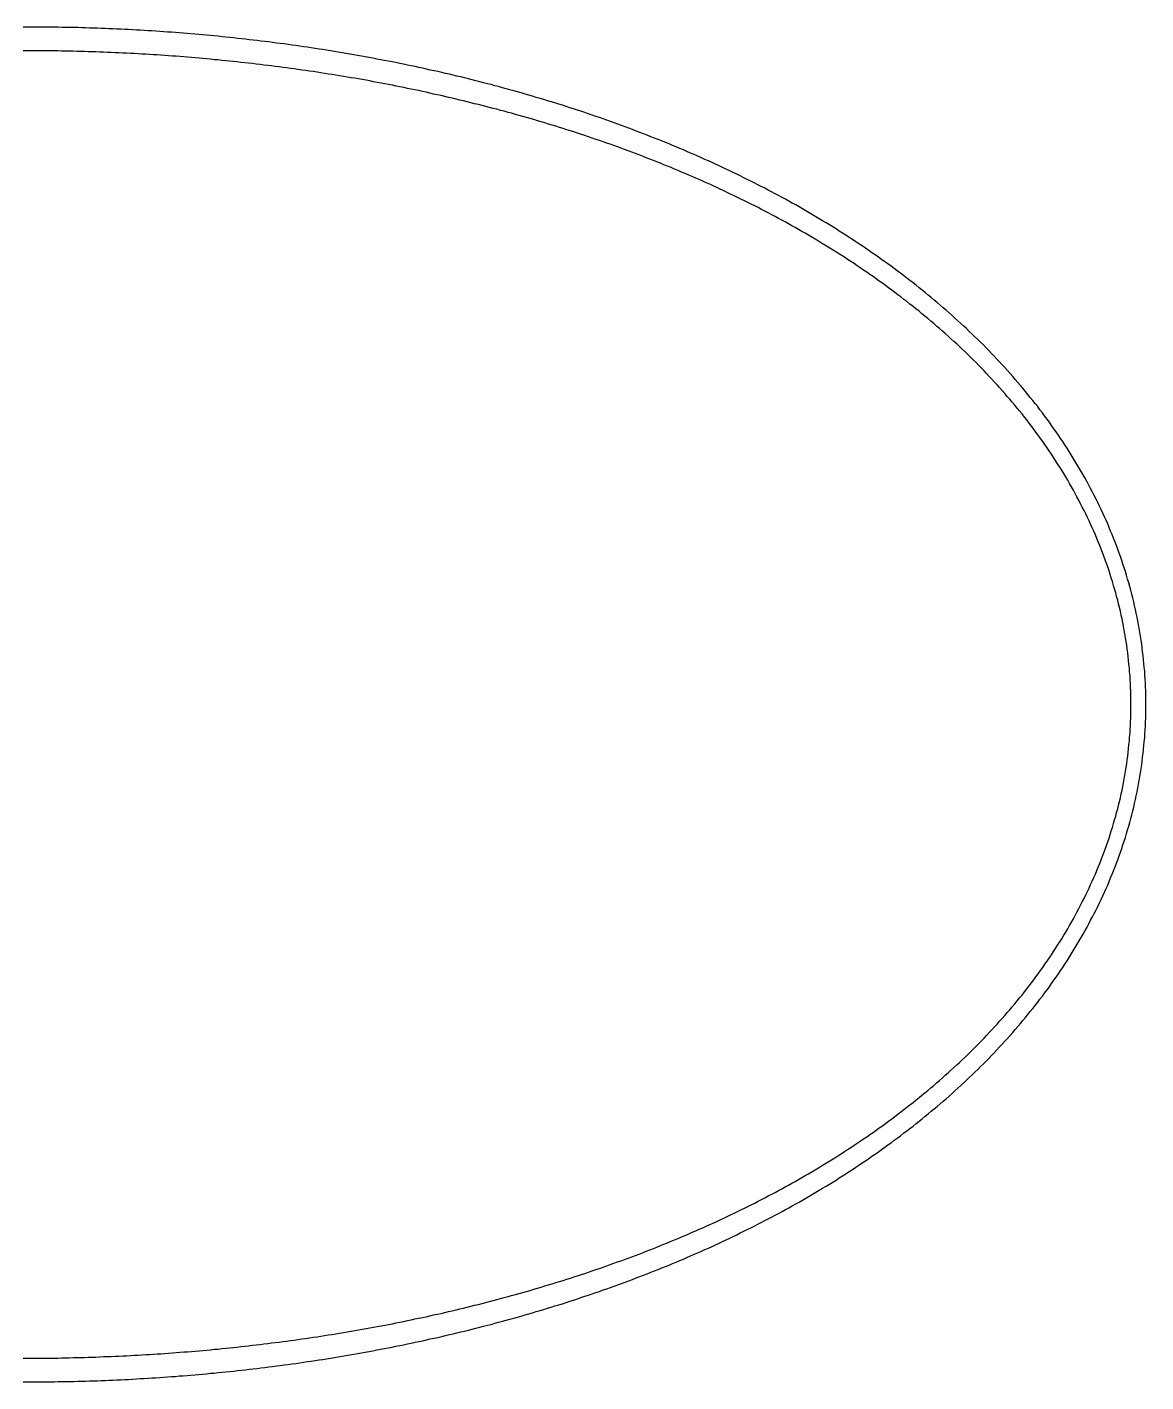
# Model space of a CAD drawing. Header units: millimetres. Extents: x 0 to 3800, y -67 to 2530.
# Drawn here: x 3408.11 to 3416.45, y 901.01 to 911.11 of the extents above; entities that cross this region are included whole.
import ezdxf

# ---------------------------------------------------------------- set-up
doc = ezdxf.new("R2010")
doc.units = ezdxf.units.MM
doc.layers.add('내부선 및 부속', color=4, linetype='Continuous')

msp = doc.modelspace()

# ---------------------------------------------------------------- linework, layer by layer
at = {"layer": '내부선 및 부속', "linetype": 'Continuous', "flags": 128}
for points in [[(3408.105, 911.112), (3408.076, 911.112)], [(3408.105, 901.012), (3408.134, 901.012), (3408.164, 901.012), (3408.193, 901.012), (3408.222, 901.012), (3408.251, 901.012), (3408.28, 901.013), (3408.309, 901.013), (3408.338, 901.014), (3408.368, 901.014), (3408.397, 901.015), (3408.426, 901.015), (3408.455, 901.016), (3408.484, 901.017), (3408.513, 901.017), (3408.542, 901.018), (3408.571, 901.019), (3408.601, 901.02), (3408.63, 901.021), (3408.659, 901.022), (3408.688, 901.023), (3408.717, 901.024), (3408.746, 901.026), (3408.775, 901.027), (3408.804, 901.028), (3408.834, 901.03), (3408.863, 901.031), (3408.892, 901.033), (3408.921, 901.034), (3408.95, 901.036), (3408.979, 901.038), (3409.008, 901.039), (3409.037, 901.041), (3409.066, 901.043), (3409.095, 901.045), (3409.125, 901.047), (3409.154, 901.049), (3409.183, 901.051), (3409.212, 901.053), (3409.241, 901.056), (3409.27, 901.058), (3409.299, 901.06), (3409.328, 901.063), (3409.357, 901.065), (3409.386, 901.068), (3409.415, 901.07), (3409.444, 901.073), (3409.473, 901.076), (3409.502, 901.078), (3409.531, 901.081), (3409.56, 901.084), (3409.589, 901.087), (3409.618, 901.09), (3409.647, 901.093), (3409.676, 901.096), (3409.705, 901.099), (3409.734, 901.103), (3409.763, 901.106), (3409.792, 901.109), (3409.821, 901.113), (3409.85, 901.116), (3409.879, 901.12), (3409.908, 901.123), (3409.937, 901.127), (3409.965, 901.131), (3409.994, 901.135), (3410.023, 901.139), (3410.052, 901.142), (3410.081, 901.146), (3410.11, 901.15), (3410.139, 901.155), (3410.168, 901.159), (3410.196, 901.163), (3410.225, 901.167), (3410.254, 901.172), (3410.283, 901.176), (3410.312, 901.18), (3410.34, 901.185), (3410.369, 901.19), (3410.398, 901.194), (3410.427, 901.199), (3410.456, 901.204), (3410.484, 901.209), (3410.513, 901.214), (3410.542, 901.219), (3410.57, 901.224), (3410.599, 901.229), (3410.628, 901.234), (3410.656, 901.239), (3410.685, 901.244), (3410.714, 901.25), (3410.742, 901.255), (3410.771, 901.261), (3410.8, 901.266), (3410.828, 901.272), (3410.857, 901.278), (3410.885, 901.283), (3410.914, 901.289), (3410.942, 901.295), (3410.971, 901.301), (3411, 901.307), (3411, 901.307), (3411.028, 901.313), (3411.057, 901.319), (3411.085, 901.325), (3411.113, 901.332), (3411.142, 901.338), (3411.17, 901.344), (3411.199, 901.351), (3411.227, 901.357), (3411.256, 901.364), (3411.284, 901.371), (3411.312, 901.378), (3411.341, 901.384), (3411.369, 901.391), (3411.397, 901.398), (3411.426, 901.405), (3411.454, 901.412), (3411.482, 901.42), (3411.51, 901.427), (3411.539, 901.434), (3411.567, 901.441), (3411.595, 901.449), (3411.623, 901.456), (3411.651, 901.464), (3411.679, 901.472), (3411.707, 901.479), (3411.736, 901.487), (3411.764, 901.495), (3411.792, 901.503), (3411.82, 901.511), (3411.848, 901.519), (3411.876, 901.527), (3411.904, 901.536), (3411.932, 901.544), (3411.959, 901.552), (3411.987, 901.561), (3412.015, 901.569), (3412.043, 901.578), (3412.071, 901.587), (3412.099, 901.595), (3412.126, 901.604), (3412.154, 901.613), (3412.182, 901.622), (3412.21, 901.631), (3412.237, 901.64), (3412.265, 901.65), (3412.293, 901.659), (3412.32, 901.668), (3412.348, 901.678), (3412.375, 901.687), (3412.403, 901.697), (3412.43, 901.706), (3412.458, 901.716), (3412.485, 901.726), (3412.513, 901.736), (3412.54, 901.746), (3412.568, 901.756), (3412.595, 901.766), (3412.622, 901.776), (3412.65, 901.787), (3412.677, 901.797), (3412.704, 901.808), (3412.731, 901.818), (3412.758, 901.829), (3412.785, 901.839), (3412.812, 901.85), (3412.84, 901.861), (3412.867, 901.872), (3412.894, 901.883), (3412.92, 901.894), (3412.947, 901.905), (3412.974, 901.917), (3413.001, 901.928), (3413.028, 901.94), (3413.055, 901.951), (3413.081, 901.963), (3413.108, 901.974), (3413.135, 901.986), (3413.161, 901.998), (3413.188, 902.01), (3413.215, 902.022), (3413.241, 902.034), (3413.268, 902.047), (3413.294, 902.059), (3413.32, 902.071), (3413.347, 902.084), (3413.373, 902.096), (3413.399, 902.109), (3413.425, 902.122), (3413.452, 902.135), (3413.478, 902.148), (3413.504, 902.161), (3413.53, 902.174), (3413.556, 902.187), (3413.582, 902.2), (3413.608, 902.214), (3413.634, 902.227), (3413.659, 902.241), (3413.685, 902.254), (3413.711, 902.268), (3413.737, 902.282), (3413.737, 902.282), (3413.762, 902.296), (3413.788, 902.31), (3413.813, 902.324), (3413.839, 902.339), (3413.864, 902.353), (3413.889, 902.367), (3413.915, 902.382), (3413.94, 902.397), (3413.965, 902.411), (3413.99, 902.426), (3414.015, 902.441), (3414.04, 902.456), (3414.065, 902.471), (3414.09, 902.486), (3414.115, 902.502), (3414.14, 902.517), (3414.164, 902.533), (3414.189, 902.548), (3414.214, 902.564), (3414.238, 902.58), (3414.262, 902.596), (3414.287, 902.612), (3414.311, 902.628), (3414.335, 902.644), (3414.36, 902.661), (3414.384, 902.677), (3414.408, 902.694), (3414.432, 902.71), (3414.456, 902.727), (3414.479, 902.744), (3414.503, 902.761), (3414.527, 902.778), (3414.55, 902.795), (3414.574, 902.813), (3414.597, 902.83), (3414.621, 902.847), (3414.644, 902.865), (3414.667, 902.883), (3414.691, 902.901), (3414.714, 902.919), (3414.737, 902.937), (3414.759, 902.955), (3414.782, 902.973), (3414.805, 902.992), (3414.828, 903.01), (3414.85, 903.029), (3414.873, 903.047), (3414.895, 903.066), (3414.917, 903.085), (3414.939, 903.104), (3414.961, 903.123), (3414.983, 903.143), (3415.005, 903.162), (3415.027, 903.182), (3415.049, 903.201), (3415.07, 903.221), (3415.092, 903.241), (3415.113, 903.261), (3415.134, 903.281), (3415.155, 903.301), (3415.176, 903.321), (3415.197, 903.341), (3415.218, 903.362), (3415.239, 903.383), (3415.259, 903.403), (3415.28, 903.424), (3415.3, 903.445), (3415.32, 903.466), (3415.34, 903.487), (3415.36, 903.509), (3415.38, 903.53), (3415.4, 903.552), (3415.419, 903.573), (3415.439, 903.595), (3415.458, 903.617), (3415.477, 903.639), (3415.496, 903.661), (3415.515, 903.683), (3415.534, 903.705), (3415.552, 903.728), (3415.571, 903.75), (3415.589, 903.773), (3415.608, 903.796), (3415.626, 903.819), (3415.644, 903.842), (3415.661, 903.865), (3415.679, 903.888), (3415.696, 903.911), (3415.714, 903.935), (3415.731, 903.958), (3415.748, 903.982), (3415.765, 904.006), (3415.781, 904.03), (3415.798, 904.054), (3415.814, 904.078), (3415.831, 904.102), (3415.847, 904.126), (3415.863, 904.151), (3415.878, 904.175), (3415.894, 904.2), (3415.894, 904.2), (3415.909, 904.225), (3415.924, 904.25), (3415.939, 904.275), (3415.954, 904.3), (3415.969, 904.325), (3415.983, 904.35), (3415.998, 904.376), (3416.012, 904.401), (3416.026, 904.427), (3416.039, 904.453), (3416.053, 904.479), (3416.066, 904.505), (3416.079, 904.531), (3416.092, 904.557), (3416.105, 904.583), (3416.118, 904.609), (3416.13, 904.636), (3416.142, 904.662), (3416.154, 904.689), (3416.166, 904.716), (3416.177, 904.742), (3416.188, 904.769), (3416.199, 904.796), (3416.21, 904.823), (3416.221, 904.851), (3416.231, 904.878), (3416.242, 904.905), (3416.252, 904.933), (3416.261, 904.96), (3416.271, 904.988), (3416.28, 905.015), (3416.289, 905.043), (3416.298, 905.071), (3416.307, 905.099), (3416.315, 905.127), (3416.323, 905.155), (3416.331, 905.183), (3416.339, 905.211), (3416.346, 905.239), (3416.353, 905.268), (3416.36, 905.296), (3416.367, 905.324), (3416.373, 905.353), (3416.379, 905.381), (3416.385, 905.41), (3416.391, 905.438), (3416.397, 905.467), (3416.402, 905.496), (3416.407, 905.525), (3416.411, 905.553), (3416.416, 905.582), (3416.42, 905.611), (3416.424, 905.64), (3416.427, 905.669), (3416.431, 905.698), (3416.434, 905.727), (3416.437, 905.756), (3416.439, 905.785), (3416.442, 905.814), (3416.444, 905.843), (3416.446, 905.872), (3416.447, 905.902), (3416.449, 905.931), (3416.45, 905.96), (3416.451, 905.989), (3416.451, 906.018), (3416.451, 906.047), (3416.451, 906.077), (3416.451, 906.106), (3416.451, 906.135), (3416.45, 906.164), (3416.449, 906.193), (3416.447, 906.223), (3416.446, 906.252), (3416.444, 906.281), (3416.442, 906.31), (3416.439, 906.339), (3416.437, 906.368), (3416.434, 906.397), (3416.431, 906.426), (3416.427, 906.455), (3416.424, 906.484), (3416.42, 906.513), (3416.416, 906.542), (3416.411, 906.571), (3416.407, 906.6), (3416.402, 906.628), (3416.397, 906.657), (3416.391, 906.686), (3416.385, 906.714), (3416.379, 906.743), (3416.373, 906.771), (3416.367, 906.8), (3416.36, 906.828), (3416.353, 906.857), (3416.346, 906.885), (3416.339, 906.913), (3416.331, 906.941), (3416.323, 906.969), (3416.315, 906.997), (3416.315, 906.997), (3416.307, 907.025), (3416.298, 907.053), (3416.289, 907.081), (3416.28, 907.109), (3416.271, 907.136), (3416.261, 907.164), (3416.252, 907.191), (3416.242, 907.219), (3416.231, 907.246), (3416.221, 907.273), (3416.21, 907.301), (3416.199, 907.328), (3416.188, 907.355), (3416.177, 907.382), (3416.166, 907.408), (3416.154, 907.435), (3416.142, 907.462), (3416.13, 907.488), (3416.118, 907.515), (3416.105, 907.541), (3416.092, 907.567), (3416.079, 907.593), (3416.066, 907.62), (3416.053, 907.645), (3416.039, 907.671), (3416.026, 907.697), (3416.012, 907.723), (3415.998, 907.748), (3415.983, 907.774), (3415.969, 907.799), (3415.954, 907.824), (3415.939, 907.849), (3415.924, 907.874), (3415.909, 907.899), (3415.894, 907.924), (3415.878, 907.949), (3415.863, 907.973), (3415.847, 907.998), (3415.831, 908.022), (3415.814, 908.046), (3415.798, 908.07), (3415.781, 908.094), (3415.765, 908.118), (3415.748, 908.142), (3415.731, 908.166), (3415.714, 908.189), (3415.696, 908.213), (3415.679, 908.236), (3415.661, 908.259), (3415.644, 908.283), (3415.626, 908.306), (3415.608, 908.328), (3415.589, 908.351), (3415.571, 908.374), (3415.552, 908.396), (3415.534, 908.419), (3415.515, 908.441), (3415.496, 908.463), (3415.477, 908.485), (3415.458, 908.507), (3415.439, 908.529), (3415.419, 908.551), (3415.4, 908.573), (3415.38, 908.594), (3415.36, 908.616), (3415.34, 908.637), (3415.32, 908.658), (3415.3, 908.679), (3415.28, 908.7), (3415.259, 908.721), (3415.239, 908.742), (3415.218, 908.762), (3415.197, 908.783), (3415.176, 908.803), (3415.155, 908.823), (3415.134, 908.843), (3415.113, 908.864), (3415.092, 908.883), (3415.07, 908.903), (3415.049, 908.923), (3415.027, 908.943), (3415.005, 908.962), (3414.983, 908.981), (3414.961, 909.001), (3414.939, 909.02), (3414.917, 909.039), (3414.895, 909.058), (3414.873, 909.077), (3414.85, 909.095), (3414.828, 909.114), (3414.805, 909.133), (3414.782, 909.151), (3414.759, 909.169), (3414.737, 909.187), (3414.714, 909.205), (3414.691, 909.223), (3414.667, 909.241), (3414.644, 909.259), (3414.621, 909.277), (3414.597, 909.294), (3414.597, 909.294), (3414.574, 909.312), (3414.55, 909.329), (3414.527, 909.346), (3414.503, 909.363), (3414.479, 909.38), (3414.456, 909.397), (3414.432, 909.414), (3414.408, 909.43), (3414.384, 909.447), (3414.36, 909.464), (3414.335, 909.48), (3414.311, 909.496), (3414.287, 909.512), (3414.262, 909.528), (3414.238, 909.544), (3414.214, 909.56), (3414.189, 909.576), (3414.164, 909.591), (3414.14, 909.607), (3414.115, 909.622), (3414.09, 909.638), (3414.065, 909.653), (3414.04, 909.668), (3414.015, 909.683), (3413.99, 909.698), (3413.965, 909.713), (3413.94, 909.728), (3413.915, 909.742), (3413.889, 909.757), (3413.864, 909.771), (3413.839, 909.786), (3413.813, 909.8), (3413.788, 909.814), (3413.762, 909.828), (3413.737, 909.842), (3413.711, 909.856), (3413.685, 909.87), (3413.659, 909.883), (3413.634, 909.897), (3413.608, 909.91), (3413.582, 909.924), (3413.556, 909.937), (3413.53, 909.95), (3413.504, 909.963), (3413.478, 909.976), (3413.452, 909.989), (3413.425, 910.002), (3413.399, 910.015), (3413.373, 910.028), (3413.347, 910.04), (3413.32, 910.053), (3413.294, 910.065), (3413.268, 910.078), (3413.241, 910.09), (3413.215, 910.102), (3413.188, 910.114), (3413.161, 910.126), (3413.135, 910.138), (3413.108, 910.15), (3413.081, 910.161), (3413.055, 910.173), (3413.028, 910.185), (3413.001, 910.196), (3412.974, 910.207), (3412.947, 910.219), (3412.92, 910.23), (3412.894, 910.241), (3412.867, 910.252), (3412.84, 910.263), (3412.812, 910.274), (3412.785, 910.285), (3412.758, 910.295), (3412.731, 910.306), (3412.704, 910.317), (3412.677, 910.327), (3412.65, 910.337), (3412.622, 910.348), (3412.595, 910.358), (3412.568, 910.368), (3412.54, 910.378), (3412.513, 910.388), (3412.485, 910.398), (3412.458, 910.408), (3412.43, 910.418), (3412.403, 910.427), (3412.375, 910.437), (3412.348, 910.446), (3412.32, 910.456), (3412.293, 910.465), (3412.265, 910.475), (3412.237, 910.484), (3412.21, 910.493), (3412.182, 910.502), (3412.154, 910.511), (3412.126, 910.52), (3412.099, 910.529), (3412.071, 910.537), (3412.043, 910.546), (3412.015, 910.555), (3411.987, 910.563), (3411.987, 910.563), (3411.959, 910.572), (3411.932, 910.58), (3411.904, 910.588), (3411.876, 910.597), (3411.848, 910.605), (3411.82, 910.613), (3411.792, 910.621), (3411.764, 910.629), (3411.736, 910.637), (3411.707, 910.645), (3411.679, 910.652), (3411.651, 910.66), (3411.623, 910.668), (3411.595, 910.675), (3411.567, 910.683), (3411.539, 910.69), (3411.51, 910.697), (3411.482, 910.705), (3411.454, 910.712), (3411.426, 910.719), (3411.397, 910.726), (3411.369, 910.733), (3411.341, 910.74), (3411.312, 910.747), (3411.284, 910.753), (3411.256, 910.76), (3411.227, 910.767), (3411.199, 910.773), (3411.17, 910.78), (3411.142, 910.786), (3411.113, 910.792), (3411.085, 910.799), (3411.057, 910.805), (3411.028, 910.811), (3411, 910.817), (3410.971, 910.823), (3410.942, 910.829), (3410.914, 910.835), (3410.885, 910.841), (3410.857, 910.847), (3410.828, 910.852), (3410.8, 910.858), (3410.771, 910.863), (3410.742, 910.869), (3410.714, 910.874), (3410.685, 910.88), (3410.656, 910.885), (3410.628, 910.89), (3410.599, 910.895), (3410.57, 910.901), (3410.542, 910.906), (3410.513, 910.911), (3410.484, 910.915), (3410.456, 910.92), (3410.427, 910.925), (3410.398, 910.93), (3410.369, 910.935), (3410.34, 910.939), (3410.312, 910.944), (3410.283, 910.948), (3410.254, 910.953), (3410.225, 910.957), (3410.196, 910.961), (3410.168, 910.965), (3410.139, 910.97), (3410.11, 910.974), (3410.081, 910.978), (3410.052, 910.982), (3410.023, 910.986), (3409.994, 910.989), (3409.965, 910.993), (3409.937, 910.997), (3409.908, 911.001), (3409.879, 911.004), (3409.85, 911.008), (3409.821, 911.011), (3409.792, 911.015), (3409.763, 911.018), (3409.734, 911.021), (3409.705, 911.025), (3409.676, 911.028), (3409.647, 911.031), (3409.618, 911.034), (3409.589, 911.037), (3409.56, 911.04), (3409.531, 911.043), (3409.502, 911.046), (3409.473, 911.048), (3409.444, 911.051), (3409.415, 911.054), (3409.386, 911.056), (3409.357, 911.059), (3409.328, 911.061), (3409.299, 911.064), (3409.27, 911.066), (3409.241, 911.068), (3409.212, 911.071), (3409.183, 911.073), (3409.154, 911.075), (3409.125, 911.077), (3409.125, 911.077), (3409.095, 911.079), (3409.066, 911.081), (3409.037, 911.083), (3409.008, 911.085), (3408.979, 911.086), (3408.95, 911.088), (3408.921, 911.09), (3408.892, 911.091), (3408.863, 911.093), (3408.834, 911.094), (3408.804, 911.096), (3408.775, 911.097), (3408.746, 911.098), (3408.717, 911.1), (3408.688, 911.101), (3408.659, 911.102), (3408.63, 911.103), (3408.601, 911.104), (3408.571, 911.105), (3408.542, 911.106), (3408.513, 911.107), (3408.484, 911.108), (3408.455, 911.108), (3408.426, 911.109), (3408.397, 911.11), (3408.368, 911.11), (3408.338, 911.111), (3408.309, 911.111), (3408.28, 911.111), (3408.251, 911.112), (3408.222, 911.112), (3408.193, 911.112), (3408.164, 911.112), (3408.134, 911.112), (3408.105, 911.112), (3408.105, 911.112)], [(3408.105, 910.935), (3408.077, 910.935)], [(3408.105, 901.189), (3408.134, 901.189), (3408.162, 901.189), (3408.191, 901.189), (3408.22, 901.189), (3408.248, 901.189), (3408.277, 901.19), (3408.305, 901.19), (3408.334, 901.19), (3408.362, 901.191), (3408.391, 901.191), (3408.419, 901.192), (3408.448, 901.193), (3408.476, 901.193), (3408.505, 901.194), (3408.534, 901.195), (3408.562, 901.196), (3408.591, 901.197), (3408.619, 901.197), (3408.648, 901.198), (3408.676, 901.2), (3408.705, 901.201), (3408.733, 901.202), (3408.762, 901.203), (3408.79, 901.204), (3408.819, 901.206), (3408.847, 901.207), (3408.876, 901.209), (3408.904, 901.21), (3408.933, 901.212), (3408.962, 901.213), (3408.99, 901.215), (3409.019, 901.217), (3409.047, 901.218), (3409.076, 901.22), (3409.104, 901.222), (3409.133, 901.224), (3409.161, 901.226), (3409.19, 901.228), (3409.218, 901.23), (3409.246, 901.233), (3409.275, 901.235), (3409.303, 901.237), (3409.332, 901.239), (3409.36, 901.242), (3409.389, 901.244), (3409.417, 901.247), (3409.446, 901.249), (3409.474, 901.252), (3409.503, 901.255), (3409.531, 901.257), (3409.559, 901.26), (3409.588, 901.263), (3409.616, 901.266), (3409.645, 901.269), (3409.673, 901.272), (3409.701, 901.275), (3409.73, 901.278), (3409.758, 901.281), (3409.787, 901.285), (3409.815, 901.288), (3409.843, 901.291), (3409.872, 901.295), (3409.9, 901.298), (3409.928, 901.302), (3409.957, 901.305), (3409.985, 901.309), (3410.013, 901.313), (3410.042, 901.316), (3410.07, 901.32), (3410.098, 901.324), (3410.126, 901.328), (3410.155, 901.332), (3410.183, 901.336), (3410.211, 901.34), (3410.24, 901.345), (3410.268, 901.349), (3410.296, 901.353), (3410.324, 901.357), (3410.352, 901.362), (3410.381, 901.366), (3410.409, 901.371), (3410.437, 901.376), (3410.465, 901.38), (3410.493, 901.385), (3410.522, 901.39), (3410.55, 901.395), (3410.578, 901.399), (3410.606, 901.404), (3410.634, 901.409), (3410.662, 901.415), (3410.69, 901.42), (3410.718, 901.425), (3410.746, 901.43), (3410.774, 901.436), (3410.802, 901.441), (3410.83, 901.446), (3410.859, 901.452), (3410.887, 901.458), (3410.915, 901.463), (3410.943, 901.469), (3410.943, 901.469), (3410.97, 901.475), (3410.998, 901.481), (3411.026, 901.486), (3411.054, 901.492), (3411.082, 901.498), (3411.11, 901.505), (3411.138, 901.511), (3411.166, 901.517), (3411.194, 901.523), (3411.222, 901.53), (3411.249, 901.536), (3411.277, 901.542), (3411.305, 901.549), (3411.333, 901.556), (3411.361, 901.562), (3411.388, 901.569), (3411.416, 901.576), (3411.444, 901.583), (3411.472, 901.59), (3411.499, 901.597), (3411.527, 901.604), (3411.555, 901.611), (3411.582, 901.618), (3411.61, 901.625), (3411.637, 901.633), (3411.665, 901.64), (3411.693, 901.648), (3411.72, 901.655), (3411.748, 901.663), (3411.775, 901.671), (3411.803, 901.678), (3411.83, 901.686), (3411.857, 901.694), (3411.885, 901.702), (3411.912, 901.71), (3411.94, 901.718), (3411.967, 901.727), (3411.994, 901.735), (3412.022, 901.743), (3412.049, 901.752), (3412.076, 901.76), (3412.104, 901.769), (3412.131, 901.777), (3412.158, 901.786), (3412.185, 901.795), (3412.212, 901.803), (3412.24, 901.812), (3412.267, 901.821), (3412.294, 901.83), (3412.321, 901.84), (3412.348, 901.849), (3412.375, 901.858), (3412.402, 901.867), (3412.429, 901.877), (3412.456, 901.886), (3412.483, 901.896), (3412.51, 901.906), (3412.536, 901.915), (3412.563, 901.925), (3412.59, 901.935), (3412.617, 901.945), (3412.644, 901.955), (3412.67, 901.965), (3412.697, 901.975), (3412.724, 901.986), (3412.75, 901.996), (3412.777, 902.006), (3412.803, 902.017), (3412.83, 902.028), (3412.856, 902.038), (3412.883, 902.049), (3412.909, 902.06), (3412.936, 902.071), (3412.962, 902.082), (3412.988, 902.093), (3413.015, 902.104), (3413.041, 902.115), (3413.067, 902.127), (3413.093, 902.138), (3413.12, 902.15), (3413.146, 902.161), (3413.172, 902.173), (3413.198, 902.185), (3413.224, 902.196), (3413.25, 902.208), (3413.276, 902.22), (3413.302, 902.232), (3413.327, 902.245), (3413.353, 902.257), (3413.379, 902.269), (3413.405, 902.282), (3413.43, 902.294), (3413.456, 902.307), (3413.482, 902.32), (3413.507, 902.332), (3413.533, 902.345), (3413.558, 902.358), (3413.584, 902.371), (3413.609, 902.384), (3413.634, 902.398), (3413.634, 902.398), (3413.66, 902.411), (3413.685, 902.424), (3413.71, 902.438), (3413.735, 902.452), (3413.76, 902.465), (3413.785, 902.479), (3413.81, 902.493), (3413.835, 902.507), (3413.86, 902.521), (3413.885, 902.535), (3413.909, 902.55), (3413.934, 902.564), (3413.959, 902.578), (3413.983, 902.593), (3414.008, 902.608), (3414.032, 902.622), (3414.057, 902.637), (3414.081, 902.652), (3414.106, 902.667), (3414.13, 902.682), (3414.154, 902.698), (3414.178, 902.713), (3414.202, 902.729), (3414.226, 902.744), (3414.25, 902.76), (3414.274, 902.776), (3414.298, 902.791), (3414.321, 902.807), (3414.345, 902.823), (3414.369, 902.84), (3414.392, 902.856), (3414.416, 902.872), (3414.439, 902.889), (3414.462, 902.905), (3414.486, 902.922), (3414.509, 902.939), (3414.532, 902.956), (3414.555, 902.973), (3414.578, 902.99), (3414.601, 903.007), (3414.624, 903.025), (3414.646, 903.042), (3414.669, 903.06), (3414.691, 903.077), (3414.714, 903.095), (3414.736, 903.113), (3414.759, 903.131), (3414.781, 903.149), (3414.803, 903.167), (3414.825, 903.185), (3414.847, 903.204), (3414.869, 903.222), (3414.89, 903.241), (3414.912, 903.26), (3414.933, 903.279), (3414.955, 903.298), (3414.976, 903.317), (3414.997, 903.336), (3415.019, 903.355), (3415.04, 903.375), (3415.061, 903.394), (3415.081, 903.414), (3415.102, 903.433), (3415.123, 903.453), (3415.143, 903.473), (3415.163, 903.493), (3415.184, 903.514), (3415.204, 903.534), (3415.224, 903.554), (3415.244, 903.575), (3415.263, 903.595), (3415.283, 903.616), (3415.303, 903.637), (3415.322, 903.658), (3415.341, 903.679), (3415.36, 903.7), (3415.379, 903.722), (3415.398, 903.743), (3415.417, 903.765), (3415.436, 903.786), (3415.454, 903.808), (3415.473, 903.83), (3415.491, 903.852), (3415.509, 903.874), (3415.527, 903.896), (3415.545, 903.919), (3415.562, 903.941), (3415.58, 903.964), (3415.597, 903.987), (3415.614, 904.009), (3415.631, 904.032), (3415.648, 904.055), (3415.665, 904.078), (3415.682, 904.102), (3415.698, 904.125), (3415.714, 904.149), (3415.73, 904.172), (3415.746, 904.196), (3415.762, 904.22), (3415.778, 904.244), (3415.778, 904.244), (3415.793, 904.268), (3415.808, 904.292), (3415.823, 904.316), (3415.838, 904.341), (3415.853, 904.365), (3415.868, 904.39), (3415.882, 904.414), (3415.896, 904.439), (3415.91, 904.464), (3415.924, 904.489), (3415.937, 904.514), (3415.951, 904.54), (3415.964, 904.565), (3415.977, 904.59), (3415.99, 904.616), (3416.003, 904.642), (3416.015, 904.667), (3416.027, 904.693), (3416.039, 904.719), (3416.051, 904.745), (3416.063, 904.771), (3416.074, 904.798), (3416.085, 904.824), (3416.096, 904.85), (3416.107, 904.877), (3416.117, 904.903), (3416.128, 904.93), (3416.138, 904.957), (3416.148, 904.984), (3416.157, 905.011), (3416.167, 905.038), (3416.176, 905.065), (3416.185, 905.092), (3416.193, 905.119), (3416.202, 905.146), (3416.21, 905.174), (3416.218, 905.201), (3416.226, 905.229), (3416.233, 905.256), (3416.241, 905.284), (3416.248, 905.312), (3416.254, 905.339), (3416.261, 905.367), (3416.267, 905.395), (3416.273, 905.423), (3416.279, 905.451), (3416.284, 905.479), (3416.29, 905.507), (3416.295, 905.536), (3416.299, 905.564), (3416.304, 905.592), (3416.308, 905.62), (3416.312, 905.649), (3416.316, 905.677), (3416.319, 905.705), (3416.322, 905.734), (3416.325, 905.762), (3416.328, 905.791), (3416.33, 905.819), (3416.333, 905.848), (3416.334, 905.876), (3416.336, 905.905), (3416.337, 905.933), (3416.338, 905.962), (3416.339, 905.991), (3416.34, 906.019), (3416.34, 906.048), (3416.34, 906.076), (3416.34, 906.105), (3416.339, 906.134), (3416.338, 906.162), (3416.337, 906.191), (3416.336, 906.219), (3416.334, 906.248), (3416.333, 906.276), (3416.33, 906.305), (3416.328, 906.333), (3416.325, 906.362), (3416.322, 906.39), (3416.319, 906.419), (3416.316, 906.447), (3416.312, 906.476), (3416.308, 906.504), (3416.304, 906.532), (3416.299, 906.56), (3416.295, 906.589), (3416.29, 906.617), (3416.284, 906.645), (3416.279, 906.673), (3416.273, 906.701), (3416.267, 906.729), (3416.261, 906.757), (3416.254, 906.785), (3416.248, 906.812), (3416.241, 906.84), (3416.233, 906.868), (3416.226, 906.895), (3416.218, 906.923), (3416.21, 906.95), (3416.202, 906.978), (3416.202, 906.978), (3416.193, 907.005), (3416.185, 907.032), (3416.176, 907.059), (3416.167, 907.087), (3416.157, 907.114), (3416.148, 907.14), (3416.138, 907.167), (3416.128, 907.194), (3416.117, 907.221), (3416.107, 907.247), (3416.096, 907.274), (3416.085, 907.3), (3416.074, 907.327), (3416.063, 907.353), (3416.051, 907.379), (3416.039, 907.405), (3416.027, 907.431), (3416.015, 907.457), (3416.003, 907.483), (3415.99, 907.508), (3415.977, 907.534), (3415.964, 907.559), (3415.951, 907.584), (3415.937, 907.61), (3415.924, 907.635), (3415.91, 907.66), (3415.896, 907.685), (3415.882, 907.71), (3415.868, 907.734), (3415.853, 907.759), (3415.838, 907.783), (3415.823, 907.808), (3415.808, 907.832), (3415.793, 907.856), (3415.778, 907.88), (3415.762, 907.904), (3415.746, 907.928), (3415.73, 907.952), (3415.714, 907.975), (3415.698, 907.999), (3415.682, 908.022), (3415.665, 908.046), (3415.648, 908.069), (3415.631, 908.092), (3415.614, 908.115), (3415.597, 908.138), (3415.58, 908.16), (3415.562, 908.183), (3415.545, 908.205), (3415.527, 908.228), (3415.509, 908.25), (3415.491, 908.272), (3415.473, 908.294), (3415.454, 908.316), (3415.436, 908.338), (3415.417, 908.359), (3415.398, 908.381), (3415.379, 908.402), (3415.36, 908.424), (3415.341, 908.445), (3415.322, 908.466), (3415.303, 908.487), (3415.283, 908.508), (3415.263, 908.529), (3415.244, 908.549), (3415.224, 908.57), (3415.204, 908.59), (3415.184, 908.611), (3415.163, 908.631), (3415.143, 908.651), (3415.123, 908.671), (3415.102, 908.691), (3415.081, 908.71), (3415.061, 908.73), (3415.04, 908.75), (3415.019, 908.769), (3414.997, 908.788), (3414.976, 908.807), (3414.955, 908.827), (3414.933, 908.846), (3414.912, 908.864), (3414.89, 908.883), (3414.869, 908.902), (3414.847, 908.92), (3414.825, 908.939), (3414.803, 908.957), (3414.781, 908.975), (3414.759, 908.993), (3414.736, 909.011), (3414.714, 909.029), (3414.691, 909.047), (3414.669, 909.065), (3414.646, 909.082), (3414.624, 909.1), (3414.601, 909.117), (3414.578, 909.134), (3414.555, 909.151), (3414.532, 909.168), (3414.509, 909.185), (3414.486, 909.202), (3414.486, 909.202), (3414.462, 909.219), (3414.439, 909.235), (3414.416, 909.252), (3414.392, 909.268), (3414.369, 909.285), (3414.345, 909.301), (3414.321, 909.317), (3414.298, 909.333), (3414.274, 909.349), (3414.25, 909.364), (3414.226, 909.38), (3414.202, 909.396), (3414.178, 909.411), (3414.154, 909.426), (3414.13, 909.442), (3414.106, 909.457), (3414.081, 909.472), (3414.057, 909.487), (3414.032, 909.502), (3414.008, 909.517), (3413.983, 909.531), (3413.959, 909.546), (3413.934, 909.56), (3413.909, 909.575), (3413.885, 909.589), (3413.86, 909.603), (3413.835, 909.617), (3413.81, 909.631), (3413.785, 909.645), (3413.76, 909.659), (3413.735, 909.673), (3413.71, 909.686), (3413.685, 909.7), (3413.66, 909.713), (3413.634, 909.726), (3413.609, 909.74), (3413.584, 909.753), (3413.558, 909.766), (3413.533, 909.779), (3413.507, 909.792), (3413.482, 909.805), (3413.456, 909.817), (3413.43, 909.83), (3413.405, 909.842), (3413.379, 909.855), (3413.353, 909.867), (3413.327, 909.879), (3413.302, 909.892), (3413.276, 909.904), (3413.25, 909.916), (3413.224, 909.928), (3413.198, 909.94), (3413.172, 909.951), (3413.146, 909.963), (3413.12, 909.975), (3413.093, 909.986), (3413.067, 909.997), (3413.041, 910.009), (3413.015, 910.02), (3412.988, 910.031), (3412.962, 910.042), (3412.936, 910.053), (3412.909, 910.064), (3412.883, 910.075), (3412.856, 910.086), (3412.83, 910.097), (3412.803, 910.107), (3412.777, 910.118), (3412.75, 910.128), (3412.724, 910.138), (3412.697, 910.149), (3412.67, 910.159), (3412.644, 910.169), (3412.617, 910.179), (3412.59, 910.189), (3412.563, 910.199), (3412.536, 910.209), (3412.51, 910.219), (3412.483, 910.228), (3412.456, 910.238), (3412.429, 910.247), (3412.402, 910.257), (3412.375, 910.266), (3412.348, 910.275), (3412.321, 910.285), (3412.294, 910.294), (3412.267, 910.303), (3412.24, 910.312), (3412.212, 910.321), (3412.185, 910.33), (3412.158, 910.338), (3412.131, 910.347), (3412.104, 910.356), (3412.076, 910.364), (3412.049, 910.373), (3412.022, 910.381), (3411.994, 910.389), (3411.967, 910.398), (3411.94, 910.406), (3411.912, 910.414), (3411.912, 910.414), (3411.885, 910.422), (3411.857, 910.43), (3411.83, 910.438), (3411.803, 910.446), (3411.775, 910.453), (3411.748, 910.461), (3411.72, 910.469), (3411.693, 910.476), (3411.665, 910.484), (3411.637, 910.491), (3411.61, 910.499), (3411.582, 910.506), (3411.555, 910.513), (3411.527, 910.52), (3411.499, 910.527), (3411.472, 910.534), (3411.444, 910.541), (3411.416, 910.548), (3411.388, 910.555), (3411.361, 910.562), (3411.333, 910.568), (3411.305, 910.575), (3411.277, 910.582), (3411.249, 910.588), (3411.222, 910.595), (3411.194, 910.601), (3411.166, 910.607), (3411.138, 910.613), (3411.11, 910.62), (3411.082, 910.626), (3411.054, 910.632), (3411.026, 910.638), (3410.998, 910.644), (3410.97, 910.649), (3410.943, 910.655), (3410.915, 910.661), (3410.887, 910.667), (3410.859, 910.672), (3410.83, 910.678), (3410.802, 910.683), (3410.774, 910.689), (3410.746, 910.694), (3410.718, 910.699), (3410.69, 910.704), (3410.662, 910.71), (3410.634, 910.715), (3410.606, 910.72), (3410.578, 910.725), (3410.55, 910.73), (3410.522, 910.734), (3410.493, 910.739), (3410.465, 910.744), (3410.437, 910.749), (3410.409, 910.753), (3410.381, 910.758), (3410.352, 910.762), (3410.324, 910.767), (3410.296, 910.771), (3410.268, 910.775), (3410.24, 910.78), (3410.211, 910.784), (3410.183, 910.788), (3410.155, 910.792), (3410.126, 910.796), (3410.098, 910.8), (3410.07, 910.804), (3410.042, 910.808), (3410.013, 910.811), (3409.985, 910.815), (3409.957, 910.819), (3409.928, 910.822), (3409.9, 910.826), (3409.872, 910.829), (3409.843, 910.833), (3409.815, 910.836), (3409.787, 910.84), (3409.758, 910.843), (3409.73, 910.846), (3409.701, 910.849), (3409.673, 910.852), (3409.645, 910.855), (3409.616, 910.858), (3409.588, 910.861), (3409.559, 910.864), (3409.531, 910.867), (3409.503, 910.869), (3409.474, 910.872), (3409.446, 910.875), (3409.417, 910.877), (3409.389, 910.88), (3409.36, 910.882), (3409.332, 910.885), (3409.303, 910.887), (3409.275, 910.889), (3409.246, 910.892), (3409.218, 910.894), (3409.19, 910.896), (3409.161, 910.898), (3409.133, 910.9), (3409.104, 910.902), (3409.104, 910.902), (3409.076, 910.904), (3409.047, 910.906), (3409.019, 910.907), (3408.99, 910.909), (3408.962, 910.911), (3408.933, 910.912), (3408.904, 910.914), (3408.876, 910.916), (3408.847, 910.917), (3408.819, 910.918), (3408.79, 910.92), (3408.762, 910.921), (3408.733, 910.922), (3408.705, 910.923), (3408.676, 910.925), (3408.648, 910.926), (3408.619, 910.927), (3408.591, 910.928), (3408.562, 910.928), (3408.534, 910.929), (3408.505, 910.93), (3408.476, 910.931), (3408.448, 910.932), (3408.419, 910.932), (3408.391, 910.933), (3408.362, 910.933), (3408.334, 910.934), (3408.305, 910.934), (3408.277, 910.934), (3408.248, 910.935), (3408.22, 910.935), (3408.191, 910.935), (3408.162, 910.935), (3408.134, 910.935), (3408.105, 910.935), (3408.105, 910.935)], [(3408.077, 901.189), (3408.105, 901.189), (3408.105, 901.189)], [(3408.076, 901.012), (3408.105, 901.012), (3408.105, 901.012)]]:
    msp.add_lwpolyline(points, dxfattribs=at)

doc.saveas('drawing.dxf')
